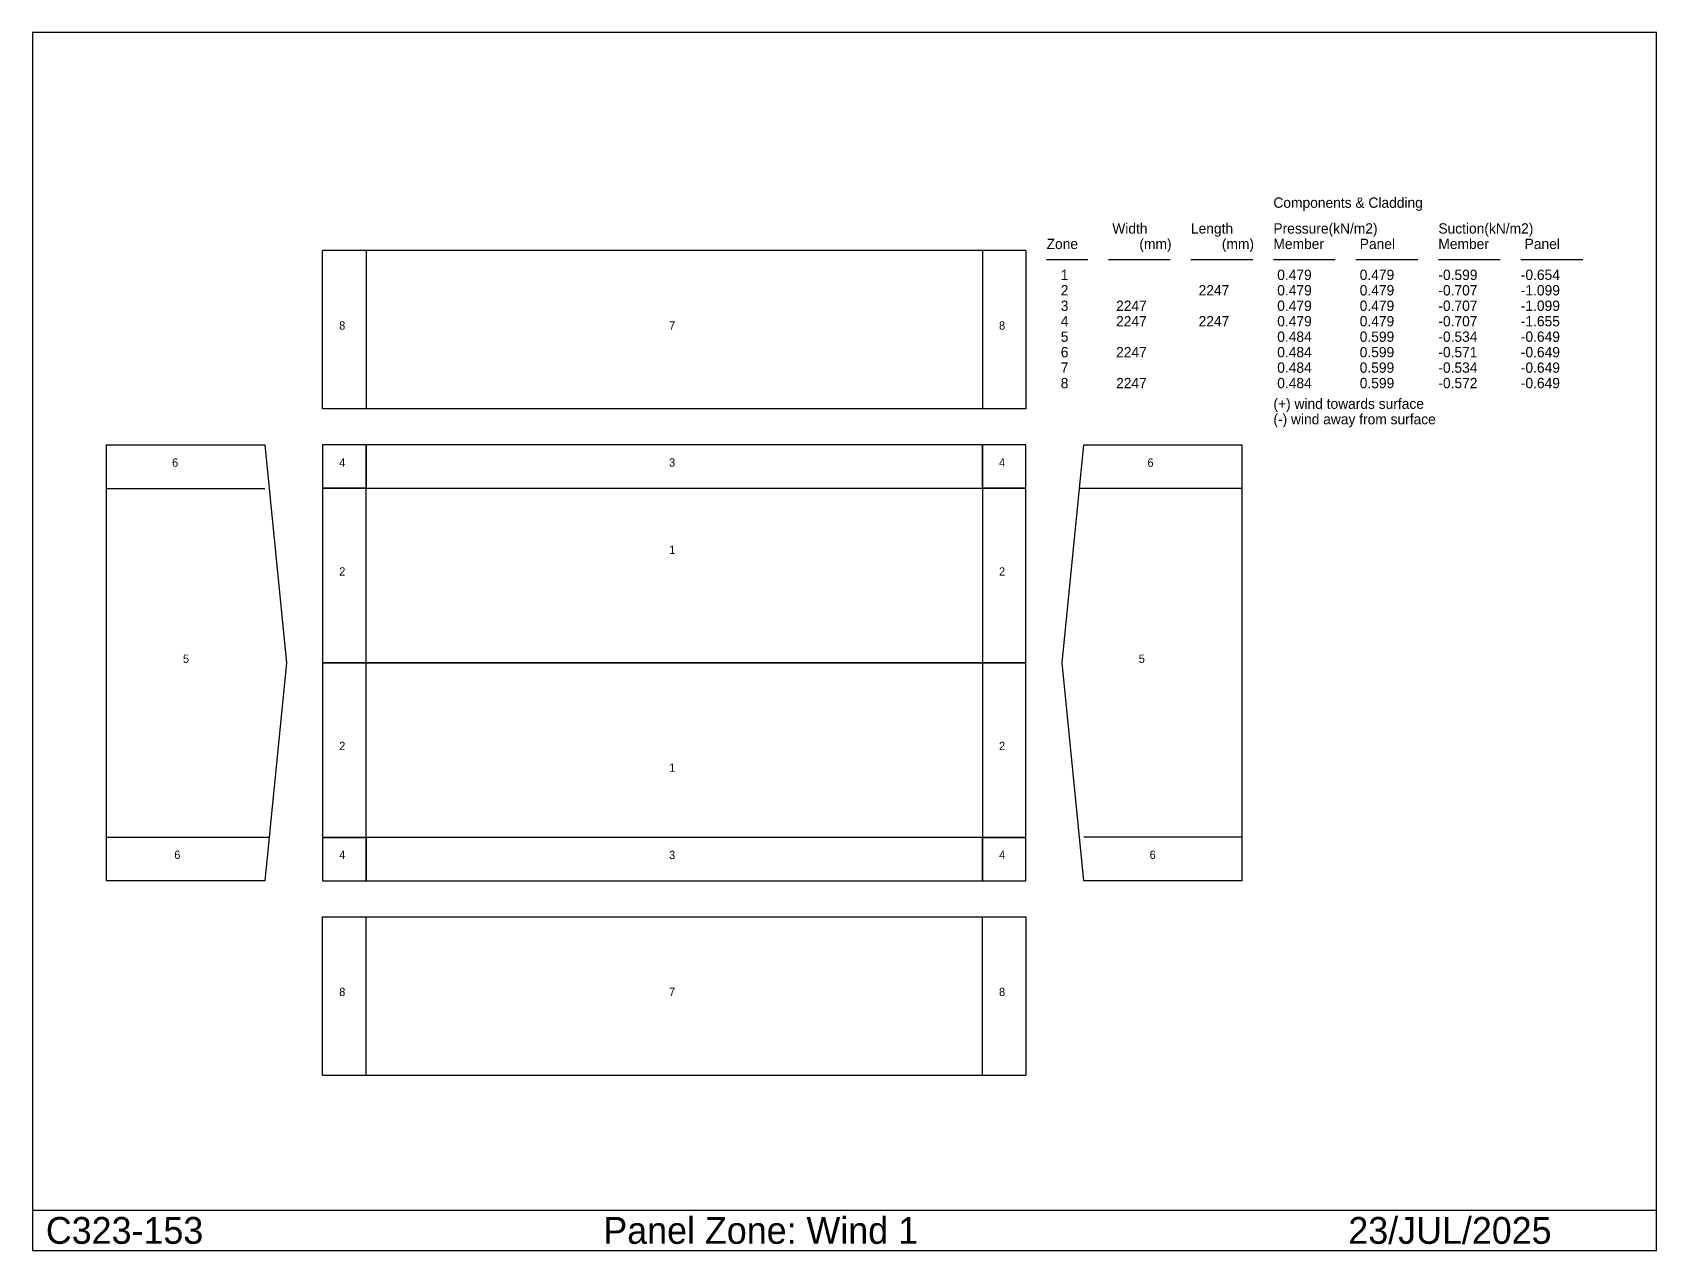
# Model space of a CAD drawing. Extents: x -1247 to 5732, y -1589 to 3645.
import ezdxf

# ---------------------------------------------------------------- set-up
doc = ezdxf.new("R2010")
doc.units = 0
doc.linetypes.add('CONTIN', pattern=[0])
doc.linetypes.add('DASHED', pattern=[83.73, 55.82, -27.91])
doc.layers.get('0').update_dxf_attribs({"linetype": 'CONTIN'})
for name, color, linetype in [('1', 7, 'CONTIN'), ('2', 7, 'CONTIN'), ('21', 7, 'CONTIN'), ('8', 5, 'DASHED')]:
    doc.layers.add(name, color=color, linetype=linetype)

msp = doc.modelspace()

# ---------------------------------------------------------------- linework, layer by layer
for p, q in [((5731.867, 3644.737), (-1246.551, 3644.737)), ((-1246.551, 3644.737), (-1246.551, -1589.077)), ((5731.867, -1589.077), (5731.867, 3644.737)), ((-1246.551, -1416.361), (5731.867, -1416.361)), ((-1246.551, -1589.077), (5731.867, -1589.077))]:
    msp.add_line(p, q)
at = {"layer": '1'}
for p, q in [((-0.045, 2027.591), (0, 2708.424)), ((3022.5, 2708.225), (0, 2708.424)), ((187.25, 2708.412), (187.205, 2027.578)), ((3022.5, 2708.225), (3022.455, 2027.392)), ((3022.455, 2027.392), (-0.045, 2027.591)), ((-929.35, 1872.5), (-248.517, 1872.5)), ((-929.35, 1872.5), (-929.35, 0)), ((-248.517, 1872.5), (-154.892, 936.25)), ((3022.5, 1872.5), (0, 1872.5)), ((0, 1872.5), (0, 0)), ((3022.5, 1872.5), (0, 1872.5)), ((0, 1872.5), (0, 936.25)), ((187.25, 1872.5), (0, 1872.5)), ((0, 1872.5), (0, 1686.179)), ((2835.25, 1872.5), (187.25, 1872.5)), ((187.25, 1872.5), (187.25, 1686.179)), ((187.25, 1686.179), (187.25, 1872.5)), ((2835.25, 1686.179), (2835.25, 1872.5)), ((3022.5, 1872.5), (2835.25, 1872.5)), ((2835.25, 1872.5), (2835.25, 1686.179)), ((3022.5, 0), (3022.5, 1872.5)), ((3022.5, 936.25), (3022.5, 1872.5)), ((3022.5, 1686.179), (3022.5, 1872.5)), ((3177.392, 936.25), (3271.017, 1872.5)), ((3271.017, 1872.5), (3951.85, 1872.5)), ((3951.85, 0), (3951.85, 1872.5)), ((187.25, 1686.179), (0, 1686.179)), ((0, 1686.179), (0, 936.25)), ((0, 1686.179), (187.25, 1686.179)), ((187.25, 936.25), (187.25, 1686.179)), ((187.25, 1686.179), (2835.25, 1686.179)), ((3022.5, 1686.179), (2835.25, 1686.179)), ((2835.25, 1686.179), (2835.25, 936.25)), ((2835.25, 1686.179), (3022.5, 1686.179)), ((3022.5, 936.25), (3022.5, 1686.179)), ((3951.85, 1685.25), (3252.292, 1685.25)), ((-154.892, 936.25), (-248.517, 0)), ((0, 936.25), (3022.5, 936.25)), ((0, 936.25), (187.25, 936.25)), ((3022.5, 936.25), (0, 936.25)), ((0, 936.25), (0, 0)), ((187.25, 936.25), (0, 936.25)), ((0, 936.25), (0, 186.321)), ((187.25, 186.321), (187.25, 936.25)), ((2835.25, 936.25), (3022.5, 936.25)), ((3022.5, 936.25), (2835.25, 936.25)), ((2835.25, 936.25), (2835.25, 186.321)), ((3022.5, 0), (3022.5, 936.25)), ((3022.5, 186.321), (3022.5, 936.25)), ((3271.017, 0), (3177.392, 936.25)), ((-929.35, 187.25), (-229.792, 187.25)), ((0, 186.321), (187.25, 186.321)), ((187.25, 186.321), (0, 186.321)), ((0, 186.321), (0, 0)), ((2835.25, 186.321), (187.25, 186.321)), ((187.25, 186.321), (187.25, 0)), ((187.25, 0), (187.25, 186.321)), ((2835.25, 186.321), (3022.5, 186.321)), ((2835.25, 0), (2835.25, 186.321)), ((3022.5, 186.321), (2835.25, 186.321)), ((2835.25, 186.321), (2835.25, 0)), ((3022.5, 0), (3022.5, 186.321)), ((-248.517, 0), (-929.35, 0)), ((0, 0), (3022.5, 0)), ((0, 0), (3022.5, 0)), ((0, 0), (187.25, 0)), ((187.25, 0), (2835.25, 0)), ((2835.25, 0), (3022.5, 0)), ((3951.85, 0), (3271.017, 0)), ((0, -835.725), (0, -154.892)), ((0, -154.892), (3022.5, -154.892)), ((2835.25, -835.725), (2835.25, -154.892)), ((3022.5, -154.892), (3022.5, -835.725)), ((0, -835.725), (3022.5, -835.725))]:
    msp.add_line(p, q, dxfattribs=at)
at = {"layer": '2'}
for p, q in [((2835.25, 2708.237), (2835.205, 2027.404)), ((-929.35, 1685.25), (-248.517, 1685.25)), ((3951.85, 187.25), (3271.017, 187.25)), ((187.25, -835.725), (187.25, -154.892))]:
    msp.add_line(p, q, dxfattribs=at)
at = {"layer": '21'}
for p, q in [((3111.099, 2669.889), (3288.296, 2669.889)), ((3376.895, 2669.889), (3642.691, 2669.889)), ((3731.29, 2669.889), (3997.086, 2669.889)), ((4085.685, 2669.889), (4351.481, 2669.889)), ((4440.08, 2669.889), (4705.876, 2669.889)), ((4794.475, 2669.889), (5060.271, 2669.889)), ((5148.87, 2669.889), (5414.667, 2669.889))]:
    msp.add_line(p, q, dxfattribs=at)
at = {"layer": '8'}
msp.add_line((0, 936.25), (3022.5, 936.25), dxfattribs=at)

# ---------------------------------------------------------------- texts
for s, p in [('C323-153', (-1188.979, -1560.291)), ('Panel Zone: Wind 1', (1206.363, -1560.291)), ('23/JUL/2025', (4407.712, -1560.291))]:
    msp.add_text(s, height=115.144).set_placement(p)
at = {"layer": '1'}
for s, p in [(' 8', (58.163, 2368.004)), (' 7', (1475.788, 2367.91)), (' 8', (2893.413, 2367.817)), (' 6', (-659.812, 1778.875)), (' 4', (58.185, 1779.34)), (' 3', (1475.811, 1779.34)), (' 4', (2893.436, 1779.34)), (' 6', (3531.192, 1778.875)), (' 1', (1475.811, 1404.375)), (' 2', (58.185, 1311.215)), (' 2', (2893.436, 1311.215)), (' 5', (-613, 936.25)), (' 5', (3493.742, 936.25)), (' 2', (58.185, 561.285)), (' 2', (2893.436, 561.285)), (' 1', (1475.811, 468.125)), (' 6', (-650.45, 93.625)), (' 4', (58.185, 93.16)), (' 3', (1475.811, 93.16)), (' 4', (2893.436, 93.16)), (' 6', (3540.554, 93.625)), (' 8', (58.185, -495.308)), (' 7', (1475.81, -495.308)), (' 8', (2893.436, -495.308))]:
    msp.add_text(s, height=35.439, dxfattribs=at).set_placement(p)
at = {"layer": '21'}
for s, p in [('Components & Cladding', (4085.685, 2891.386)), (' Width', (3376.895, 2780.637)), ('Length', (3731.29, 2780.637)), ('Pressure(kN/m2)', (4085.685, 2780.637)), ('Suction(kN/m2)', (4794.475, 2780.637)), ('Zone', (3111.099, 2714.188)), ('(mm)', (3509.793, 2714.188)), ('(mm)', (3864.188, 2714.188)), ('Member', (4085.685, 2714.188)), (' Panel', (4440.08, 2714.188)), ('Member', (4794.475, 2714.188)), (' Panel', (5148.87, 2714.188)), (' 1', (3155.398, 2581.29)), (' 0.479', (4085.685, 2581.29)), (' 0.479', (4440.08, 2581.29)), ('-0.599', (4794.475, 2581.29)), ('-0.654', (5148.87, 2581.29)), (' 2', (3155.398, 2514.841)), ('  2247', (3731.29, 2514.841)), (' 0.479', (4085.685, 2514.841)), (' 0.479', (4440.08, 2514.841)), ('-0.707', (4794.475, 2514.841)), ('-1.099', (5148.87, 2514.841)), (' 3', (3155.398, 2448.392)), ('  2247', (3376.895, 2448.392)), (' 0.479', (4085.685, 2448.392)), (' 0.479', (4440.08, 2448.392)), ('-0.707', (4794.475, 2448.392)), ('-1.099', (5148.87, 2448.392)), (' 4', (3155.398, 2381.943)), ('  2247', (3376.895, 2381.943)), ('  2247', (3731.29, 2381.943)), (' 0.479', (4085.685, 2381.943)), (' 0.479', (4440.08, 2381.943)), ('-0.707', (4794.475, 2381.943)), ('-1.655', (5148.87, 2381.943)), (' 5', (3155.398, 2315.494)), (' 0.484', (4085.685, 2315.494)), (' 0.599', (4440.08, 2315.494)), ('-0.534', (4794.475, 2315.494)), ('-0.649', (5148.87, 2315.494)), (' 6', (3155.398, 2249.045)), ('  2247', (3376.895, 2249.045)), (' 0.484', (4085.685, 2249.045)), (' 0.599', (4440.08, 2249.045)), ('-0.571', (4794.475, 2249.045)), ('-0.649', (5148.87, 2249.045)), (' 7', (3155.398, 2182.596)), (' 0.484', (4085.685, 2182.596)), (' 0.599', (4440.08, 2182.596)), ('-0.534', (4794.475, 2182.596)), ('-0.649', (5148.87, 2182.596)), (' 8', (3155.398, 2116.147)), ('  2247', (3376.895, 2116.147)), (' 0.484', (4085.685, 2116.147)), (' 0.599', (4440.08, 2116.147)), ('-0.572', (4794.475, 2116.147)), ('-0.649', (5148.87, 2116.147)), ('(+) wind towards surface', (4085.685, 2027.548)), ('(-) wind away from surface', (4085.685, 1961.099))]:
    msp.add_text(s, height=44.299, dxfattribs=at).set_placement(p)

doc.saveas('drawing.dxf')
